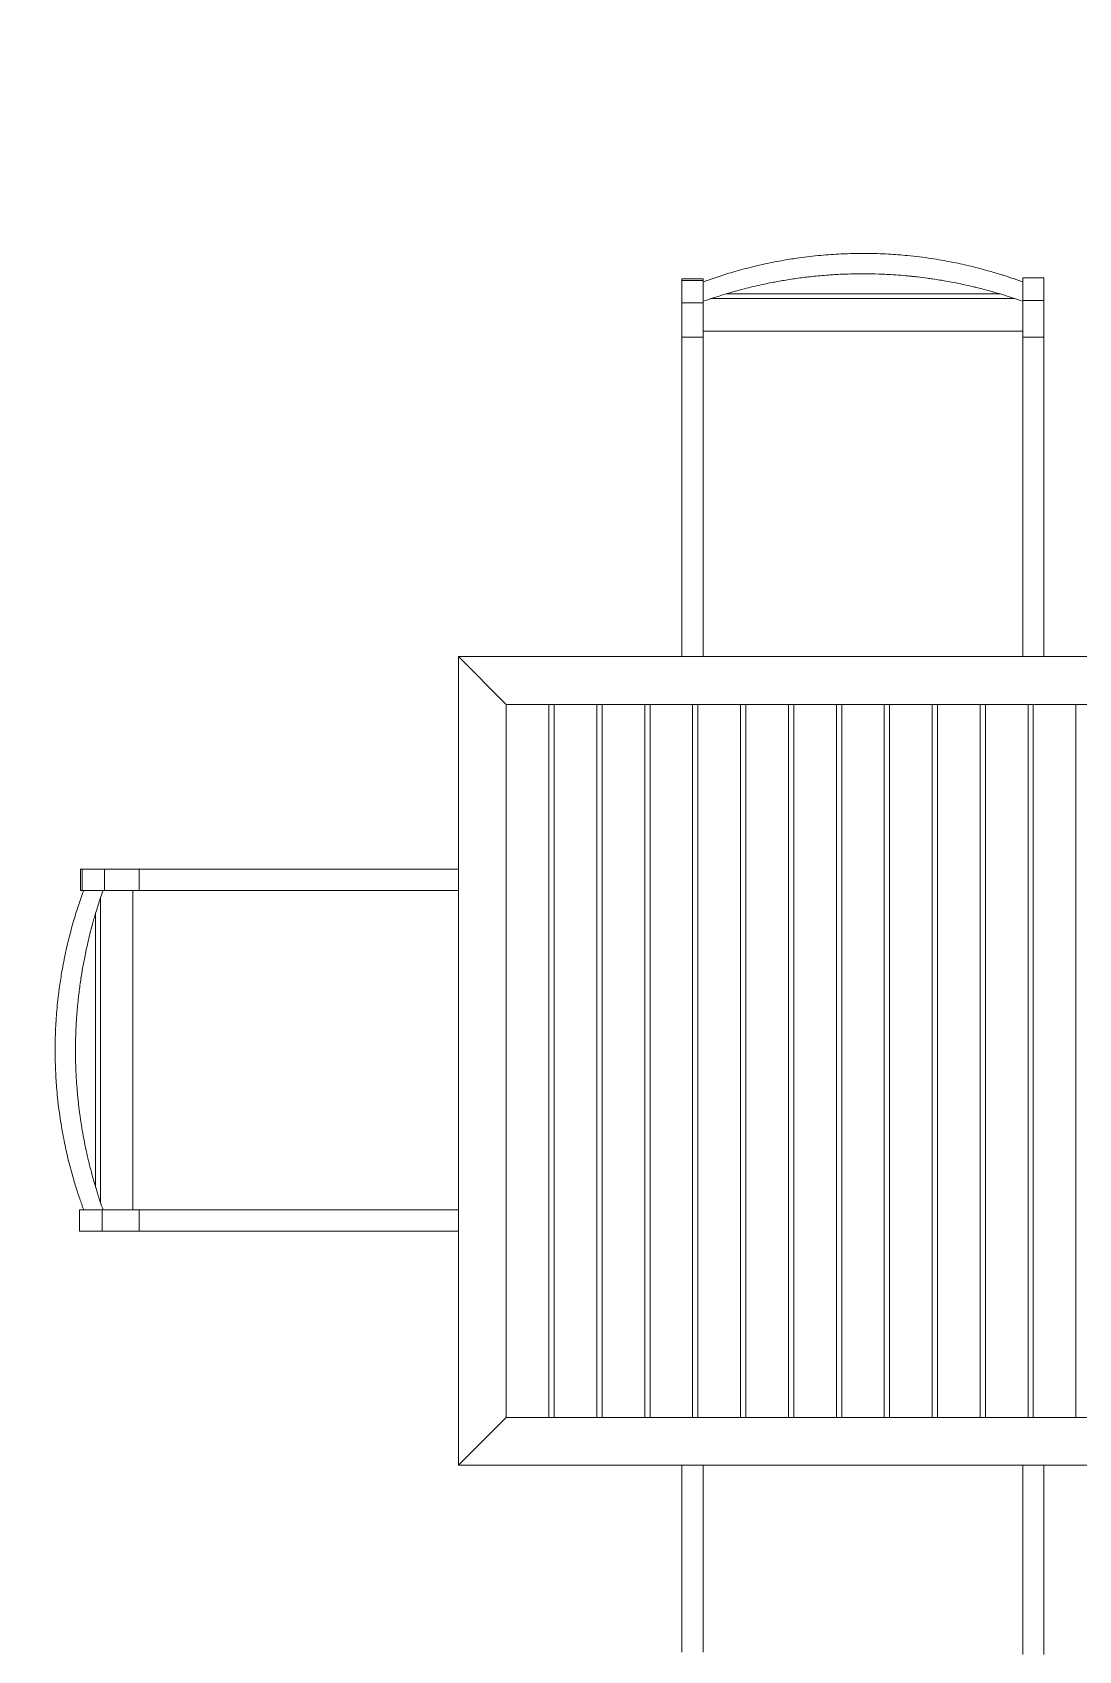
# Model space of a CAD drawing. Header units: metres. Extents: x -217 to -108, y -304 to -188.
# Drawn here: x -155.142 to -153.894, y -220.579 to -218.647 of the extents above; entities that cross this region are included whole.
import ezdxf

# ---------------------------------------------------------------- set-up
doc = ezdxf.new("R2010")
doc.units = ezdxf.units.M
for name, color, linetype, lineweight in [('A-FLOR', 192, 'Continuous', 9), ('I-FURN', 30, 'Continuous', 9), ('I-FURN-PNLS', 30, 'Continuous', 9)]:
    doc.layers.add(name, color=color, linetype=linetype, lineweight=lineweight)

# ---------------------------------------------------------------- blocks, each defined once
blk = doc.blocks.new('Tableset-Outdoor_Reed - Tableset-Outdoor_Reed-797211-Nivel 3')
at = {"layer": 'I-FURN'}
for p, q in [((-0.4826, 0.4826), (-0.4255, 0.4254)), ((-0.4826, -0.4826), (-0.4255, -0.4255))]:
    blk.add_line(p, q, dxfattribs=at)
at = {"layer": 'I-FURN-PNLS'}
for p, q in [((-0.2159, 0.9314), (-0.2159, 0.9332)), ((-0.1905, 0.9332), (-0.2159, 0.9332)), ((-0.2159, 0.9046), (-0.2159, 0.9314)), ((-0.1905, 0.9314), (-0.2159, 0.9314)), ((-0.1905, 0.9332), (-0.1905, 0.9314)), ((-0.1905, 0.9314), (-0.1905, 0.9046)), ((0.1905, 0.9075), (0.1905, 0.9344)), ((0.2159, 0.9344), (0.1905, 0.9344)), ((0.2159, 0.9344), (0.2159, 0.9075)), ((0.1813, 0.9096), (-0.1813, 0.9096)), ((0.1636, 0.9153), (-0.1635, 0.9153)), ((-0.2159, 0.8961), (-0.2159, 0.9046)), ((-0.1905, 0.9046), (-0.2159, 0.9046)), ((-0.2159, 0.8933), (-0.2159, 0.8961)), ((-0.2159, 0.8903), (-0.2159, 0.8933)), ((-0.2159, 0.8874), (-0.2159, 0.8903)), ((-0.1905, 0.9046), (-0.1905, 0.8961)), ((-0.1905, 0.8961), (-0.1905, 0.8933)), ((-0.1905, 0.8933), (-0.1905, 0.8903)), ((-0.1905, 0.8903), (-0.1905, 0.8874)), ((0.1905, 0.9073), (0.1905, 0.9075)), ((0.2159, 0.9075), (0.1905, 0.9075)), ((0.1905, 0.9065), (0.1905, 0.9073)), ((0.1905, 0.9065), (0.1905, 0.9073)), ((0.1905, 0.902), (0.1905, 0.9065)), ((0.1905, 0.8984), (0.1905, 0.902)), ((0.1905, 0.8953), (0.1905, 0.8984)), ((0.1905, 0.8918), (0.1905, 0.8953)), ((0.1905, 0.8883), (0.1905, 0.8918)), ((0.2159, 0.9075), (0.2159, 0.902)), ((0.2159, 0.902), (0.2159, 0.8984)), ((0.2159, 0.8984), (0.2159, 0.8953)), ((0.2159, 0.8953), (0.2159, 0.8918)), ((0.2159, 0.8918), (0.2159, 0.8883)), ((-0.2159, 0.8852), (-0.2159, 0.8874)), ((-0.2159, 0.8823), (-0.2159, 0.8852)), ((-0.2159, 0.8802), (-0.2159, 0.8823)), ((-0.2159, 0.8763), (-0.2159, 0.8802)), ((-0.2159, 0.873), (-0.2159, 0.8763)), ((-0.2159, 0.8694), (-0.2159, 0.873)), ((-0.2159, 0.8673), (-0.2159, 0.8694)), ((-0.1905, 0.8874), (-0.1905, 0.8852)), ((-0.1905, 0.8852), (-0.1905, 0.8823)), ((-0.1905, 0.8823), (-0.1905, 0.8802)), ((-0.1905, 0.8802), (-0.1905, 0.8763)), ((-0.1905, 0.8763), (-0.1905, 0.873)), ((-0.1905, 0.873), (-0.1905, 0.8694)), ((0.1905, 0.8708), (-0.1905, 0.8708)), ((-0.1905, 0.8694), (-0.1905, 0.8673)), ((0.1905, 0.8848), (0.1905, 0.8883)), ((0.1905, 0.8817), (0.1905, 0.8848)), ((0.1905, 0.8785), (0.1905, 0.8817)), ((0.1905, 0.8753), (0.1905, 0.8785)), ((0.1905, 0.8724), (0.1905, 0.8753)), ((0.1905, 0.8701), (0.1905, 0.8724)), ((0.1905, 0.8686), (0.1905, 0.8701)), ((0.2159, 0.8883), (0.2159, 0.8848)), ((0.2159, 0.8848), (0.2159, 0.8817)), ((0.2159, 0.8817), (0.2159, 0.8785)), ((0.2159, 0.8785), (0.2159, 0.8753)), ((0.2159, 0.8753), (0.2159, 0.8724)), ((0.2159, 0.8724), (0.2159, 0.8701)), ((0.2159, 0.8701), (0.2159, 0.8686)), ((-0.2159, 0.8658), (-0.2159, 0.8673)), ((-0.2159, 0.8643), (-0.2159, 0.8658)), ((-0.2159, 0.8636), (-0.2159, 0.8643)), ((-0.2159, 0.8592), (-0.2159, 0.8636)), ((-0.2159, 0.8635), (-0.1905, 0.8635)), ((-0.2159, 0.854), (-0.2159, 0.8592)), ((-0.2159, 0.8497), (-0.2159, 0.854)), ((-0.1905, 0.8673), (-0.1905, 0.8658)), ((-0.1905, 0.8658), (-0.1905, 0.8643)), ((-0.1905, 0.8643), (-0.1905, 0.8636)), ((-0.1905, 0.8636), (-0.1905, 0.8592)), ((-0.1905, 0.8592), (-0.1905, 0.854)), ((-0.1905, 0.854), (-0.1905, 0.8497)), ((0.1905, 0.8678), (0.1905, 0.8686)), ((0.1905, 0.8664), (0.1905, 0.8678)), ((0.1905, 0.8642), (0.1905, 0.8664)), ((0.1905, 0.8637), (0.1905, 0.8642)), ((0.1905, 0.8432), (0.1905, 0.8639)), ((0.1905, 0.8635), (0.2159, 0.8635)), ((0.2159, 0.8686), (0.2159, 0.8678)), ((0.2159, 0.8678), (0.2159, 0.8664)), ((0.2159, 0.8664), (0.2159, 0.8642)), ((0.2159, 0.8642), (0.2159, 0.8637)), ((0.2159, 0.8639), (0.2159, 0.8432)), ((-0.2159, 0.8431), (-0.2159, 0.8497)), ((-0.2159, 0.8411), (-0.2159, 0.8431)), ((-0.2159, 0.8373), (-0.2159, 0.8411)), ((-0.2159, 0.8315), (-0.2159, 0.8373)), ((-0.2159, 0.8261), (-0.2159, 0.8315)), ((-0.1905, 0.8497), (-0.1905, 0.8431)), ((-0.1905, 0.8431), (-0.1905, 0.8411)), ((-0.1905, 0.8411), (-0.1905, 0.8373)), ((-0.1905, 0.8373), (-0.1905, 0.8315)), ((-0.1905, 0.8315), (-0.1905, 0.8261)), ((0.1905, 0.831), (0.1905, 0.8432)), ((0.1905, 0.8219), (0.1905, 0.831)), ((0.2159, 0.8432), (0.2159, 0.831)), ((0.2159, 0.831), (0.2159, 0.8219)), ((-0.2159, 0.8209), (-0.2159, 0.8261)), ((-0.2159, 0.8174), (-0.2159, 0.8209)), ((-0.2159, 0.8131), (-0.2159, 0.8174)), ((-0.2159, 0.8068), (-0.2159, 0.8131)), ((-0.1905, 0.8261), (-0.1905, 0.8209)), ((-0.1905, 0.8209), (-0.1905, 0.8174)), ((-0.1905, 0.8174), (-0.1905, 0.8131)), ((-0.1905, 0.8131), (-0.1905, 0.8068)), ((0.1905, 0.8097), (0.1905, 0.8219)), ((0.2159, 0.8219), (0.2159, 0.8097)), ((-0.2159, 0.8013), (-0.2159, 0.8068)), ((-0.2159, 0.7964), (-0.2159, 0.8013)), ((-0.2159, 0.7883), (-0.2159, 0.7964)), ((-0.1905, 0.8068), (-0.1905, 0.8013)), ((-0.1905, 0.8013), (-0.1905, 0.7964)), ((-0.1905, 0.7964), (-0.1905, 0.7883)), ((0.1905, 0.8028), (0.1905, 0.8097)), ((0.1905, 0.786), (0.1905, 0.8028)), ((0.2159, 0.8097), (0.2159, 0.8028)), ((0.2159, 0.8028), (0.2159, 0.786)), ((-0.2159, 0.7826), (-0.2159, 0.7883)), ((-0.2159, 0.7774), (-0.2159, 0.7826)), ((-0.2159, 0.7725), (-0.2159, 0.7774)), ((-0.2159, 0.7671), (-0.2159, 0.7725)), ((-0.1905, 0.7883), (-0.1905, 0.7826)), ((-0.1905, 0.7826), (-0.1905, 0.7774)), ((-0.1905, 0.7774), (-0.1905, 0.7725)), ((-0.1905, 0.7725), (-0.1905, 0.7671)), ((0.1905, 0.7762), (0.1905, 0.786)), ((0.1905, 0.7709), (0.1905, 0.7762)), ((0.2159, 0.786), (0.2159, 0.7762)), ((0.2159, 0.7762), (0.2159, 0.7709)), ((-0.2159, 0.7639), (-0.2159, 0.7671)), ((-0.2159, 0.7575), (-0.2159, 0.7639)), ((-0.2159, 0.7558), (-0.2159, 0.7575)), ((-0.2159, 0.7506), (-0.2159, 0.7558)), ((-0.1905, 0.7671), (-0.1905, 0.7639)), ((-0.1905, 0.7639), (-0.1905, 0.7575)), ((-0.1905, 0.7575), (-0.1905, 0.7558)), ((-0.1905, 0.7558), (-0.1905, 0.7506)), ((0.1905, 0.7659), (0.1905, 0.7709)), ((0.1905, 0.7613), (0.1905, 0.7659)), ((0.1905, 0.7586), (0.1905, 0.7613)), ((0.1905, 0.7537), (0.1905, 0.7586)), ((0.1905, 0.7507), (0.1905, 0.7537)), ((0.2159, 0.7709), (0.2159, 0.7659)), ((0.2159, 0.7659), (0.2159, 0.7613)), ((0.2159, 0.7613), (0.2159, 0.7586)), ((0.2159, 0.7586), (0.2159, 0.7537)), ((0.2159, 0.7537), (0.2159, 0.7507)), ((-0.2159, 0.7449), (-0.2159, 0.7506)), ((-0.2159, 0.7394), (-0.2159, 0.7449)), ((-0.2159, 0.7322), (-0.2159, 0.7394)), ((-0.1905, 0.7506), (-0.1905, 0.7449)), ((-0.1905, 0.7449), (-0.1905, 0.7394)), ((-0.1905, 0.7394), (-0.1905, 0.7322)), ((0.1905, 0.7438), (0.1905, 0.7507)), ((0.1905, 0.7377), (0.1905, 0.7438)), ((0.1905, 0.7339), (0.1905, 0.7377)), ((0.1905, 0.7282), (0.1905, 0.7339)), ((0.2159, 0.7507), (0.2159, 0.7438)), ((0.2159, 0.7438), (0.2159, 0.7377)), ((0.2159, 0.7377), (0.2159, 0.7339)), ((0.2159, 0.7339), (0.2159, 0.7282)), ((-0.2159, 0.7239), (-0.2159, 0.7322)), ((-0.2159, 0.7201), (-0.2159, 0.7239)), ((-0.2159, 0.7112), (-0.2159, 0.7201)), ((-0.1905, 0.7322), (-0.1905, 0.7239)), ((-0.1905, 0.7239), (-0.1905, 0.7201)), ((-0.1905, 0.7201), (-0.1905, 0.7112)), ((0.1905, 0.7229), (0.1905, 0.7282)), ((0.1905, 0.7176), (0.1905, 0.7229)), ((0.1905, 0.7122), (0.1905, 0.7176)), ((0.2159, 0.7282), (0.2159, 0.7229)), ((0.2159, 0.7229), (0.2159, 0.7176)), ((0.2159, 0.7176), (0.2159, 0.7122)), ((-0.2159, 0.7057), (-0.2159, 0.7112)), ((-0.2159, 0.6991), (-0.2159, 0.7057)), ((-0.2159, 0.6945), (-0.2159, 0.6991)), ((-0.1905, 0.7112), (-0.1905, 0.7057)), ((-0.1905, 0.7057), (-0.1905, 0.6991)), ((-0.1905, 0.6991), (-0.1905, 0.6945)), ((0.1905, 0.7084), (0.1905, 0.7122)), ((0.1905, 0.6997), (0.1905, 0.7084)), ((0.1905, 0.6913), (0.1905, 0.6997)), ((0.2159, 0.7122), (0.2159, 0.7084)), ((0.2159, 0.7084), (0.2159, 0.6997)), ((0.2159, 0.6997), (0.2159, 0.6913)), ((-0.2159, 0.6913), (-0.2159, 0.6945)), ((-0.2159, 0.6807), (-0.2159, 0.6913)), ((-0.2159, 0.6723), (-0.2159, 0.6807)), ((-0.1905, 0.6945), (-0.1905, 0.6913)), ((-0.1905, 0.6913), (-0.1905, 0.6807)), ((-0.1905, 0.6807), (-0.1905, 0.6723)), ((0.1905, 0.686), (0.1905, 0.6913)), ((0.1905, 0.6791), (0.1905, 0.686)), ((0.1905, 0.6723), (0.1905, 0.6791)), ((0.2159, 0.6913), (0.2159, 0.686)), ((0.2159, 0.686), (0.2159, 0.6791)), ((0.2159, 0.6791), (0.2159, 0.6723)), ((-0.2159, 0.6663), (-0.2159, 0.6723)), ((-0.2159, 0.6597), (-0.2159, 0.6663)), ((-0.2159, 0.6528), (-0.2159, 0.6597)), ((-0.1905, 0.6723), (-0.1905, 0.6663)), ((-0.1905, 0.6663), (-0.1905, 0.6597)), ((-0.1905, 0.6597), (-0.1905, 0.6528)), ((0.1905, 0.6654), (0.1905, 0.6723)), ((0.1905, 0.6608), (0.1905, 0.6654)), ((0.1905, 0.6544), (0.1905, 0.6608)), ((0.2159, 0.6723), (0.2159, 0.6654)), ((0.2159, 0.6654), (0.2159, 0.6608)), ((0.2159, 0.6608), (0.2159, 0.6544)), ((-0.2159, 0.647), (-0.2159, 0.6528)), ((-0.2159, 0.6424), (-0.2159, 0.647)), ((-0.2159, 0.6384), (-0.2159, 0.6424)), ((-0.2159, 0.6332), (-0.2159, 0.6384)), ((-0.1905, 0.6528), (-0.1905, 0.647)), ((-0.1905, 0.647), (-0.1905, 0.6424)), ((-0.1905, 0.6424), (-0.1905, 0.6384)), ((-0.1905, 0.6384), (-0.1905, 0.6332)), ((0.1905, 0.6475), (0.1905, 0.6544)), ((0.1905, 0.6395), (0.1905, 0.6475)), ((0.1905, 0.6342), (0.1905, 0.6395)), ((0.2159, 0.6544), (0.2159, 0.6475)), ((0.2159, 0.6475), (0.2159, 0.6395)), ((0.2159, 0.6395), (0.2159, 0.6342)), ((-0.2159, 0.6277), (-0.2159, 0.6332)), ((-0.2159, 0.6231), (-0.2159, 0.6277)), ((-0.2159, 0.6125), (-0.2159, 0.6231)), ((-0.1905, 0.6332), (-0.1905, 0.6277)), ((-0.1905, 0.6277), (-0.1905, 0.6231)), ((-0.1905, 0.6231), (-0.1905, 0.6125)), ((0.1905, 0.6246), (0.1905, 0.6342)), ((0.1905, 0.6129), (0.1905, 0.6246)), ((0.2159, 0.6342), (0.2159, 0.6246)), ((0.2159, 0.6246), (0.2159, 0.6129)), ((-0.2159, 0.6038), (-0.2159, 0.6125)), ((-0.2159, 0.5978), (-0.2159, 0.6038)), ((-0.1905, 0.6125), (-0.1905, 0.6038)), ((-0.1905, 0.6038), (-0.1905, 0.5978)), ((0.1905, 0.6075), (0.1905, 0.6129)), ((0.1905, 0.5995), (0.1905, 0.6075)), ((0.1905, 0.5911), (0.1905, 0.5995)), ((0.2159, 0.6129), (0.2159, 0.6075)), ((0.2159, 0.6075), (0.2159, 0.5995)), ((0.2159, 0.5995), (0.2159, 0.5911)), ((-0.2159, 0.5914), (-0.2159, 0.5978)), ((-0.2159, 0.5808), (-0.2159, 0.5914)), ((-0.2159, 0.5747), (-0.2159, 0.5808)), ((-0.1905, 0.5978), (-0.1905, 0.5914)), ((-0.1905, 0.5914), (-0.1905, 0.5808)), ((-0.1905, 0.5808), (-0.1905, 0.5747)), ((0.1905, 0.5854), (0.1905, 0.5911)), ((0.1905, 0.5774), (0.1905, 0.5854)), ((0.2159, 0.5911), (0.2159, 0.5854)), ((0.2159, 0.5854), (0.2159, 0.5774)), ((-0.2159, 0.5687), (-0.2159, 0.5747)), ((-0.2159, 0.562), (-0.2159, 0.5687)), ((-0.2159, 0.5554), (-0.2159, 0.562)), ((-0.1905, 0.5747), (-0.1905, 0.5687)), ((-0.1905, 0.5687), (-0.1905, 0.562)), ((-0.1905, 0.562), (-0.1905, 0.5554)), ((0.1905, 0.5709), (0.1905, 0.5774)), ((0.1905, 0.5652), (0.1905, 0.5709)), ((0.1905, 0.5588), (0.1905, 0.5652)), ((0.2159, 0.5774), (0.2159, 0.5709)), ((0.2159, 0.5709), (0.2159, 0.5652)), ((0.2159, 0.5652), (0.2159, 0.5588)), ((-0.2159, 0.5518), (-0.2159, 0.5554)), ((-0.2159, 0.5485), (-0.2159, 0.5518)), ((-0.2159, 0.5449), (-0.2159, 0.5485)), ((-0.2159, 0.5423), (-0.2159, 0.5449)), ((-0.2159, 0.5403), (-0.2159, 0.5423)), ((-0.1905, 0.5554), (-0.1905, 0.5518)), ((-0.1905, 0.5518), (-0.1905, 0.5485)), ((-0.1905, 0.5485), (-0.1905, 0.5449)), ((-0.1905, 0.5449), (-0.1905, 0.5423)), ((-0.1905, 0.5423), (-0.1905, 0.5403)), ((0.1905, 0.5474), (0.1905, 0.5588)), ((0.1905, 0.5389), (0.1905, 0.5474)), ((0.2159, 0.5588), (0.2159, 0.5474)), ((0.2159, 0.5474), (0.2159, 0.5389)), ((-0.2159, 0.5373), (-0.2159, 0.5403)), ((-0.2159, 0.5354), (-0.2159, 0.5373)), ((-0.2159, 0.5333), (-0.2159, 0.5354)), ((-0.2159, 0.5308), (-0.2159, 0.5333)), ((-0.2159, 0.5285), (-0.2159, 0.5308)), ((-0.2159, 0.5262), (-0.2159, 0.5285)), ((-0.2159, 0.5242), (-0.2159, 0.5262)), ((-0.2159, 0.5222), (-0.2159, 0.5242)), ((-0.2159, 0.5209), (-0.2159, 0.5222)), ((-0.1905, 0.5403), (-0.1905, 0.5373)), ((-0.1905, 0.5373), (-0.1905, 0.5354)), ((-0.1905, 0.5354), (-0.1905, 0.5333)), ((-0.1905, 0.5333), (-0.1905, 0.5308)), ((-0.1905, 0.5308), (-0.1905, 0.5285)), ((-0.1905, 0.5285), (-0.1905, 0.5262)), ((-0.1905, 0.5262), (-0.1905, 0.5242)), ((-0.1905, 0.5242), (-0.1905, 0.5222)), ((-0.1905, 0.5222), (-0.1905, 0.5209)), ((0.1905, 0.5309), (0.1905, 0.5389)), ((0.1905, 0.5256), (0.1905, 0.5309)), ((0.1905, 0.5177), (0.1905, 0.5256)), ((0.2159, 0.5389), (0.2159, 0.5309)), ((0.2159, 0.5309), (0.2159, 0.5256)), ((0.2159, 0.5256), (0.2159, 0.5177)), ((-0.2159, 0.5178), (-0.2159, 0.5209)), ((-0.2159, 0.5135), (-0.2159, 0.5178)), ((-0.2159, 0.511), (-0.2159, 0.5135)), ((-0.2159, 0.5072), (-0.2159, 0.511)), ((-0.2159, 0.505), (-0.2159, 0.5072)), ((-0.2159, 0.5015), (-0.2159, 0.505)), ((-0.1905, 0.5209), (-0.1905, 0.5178)), ((-0.1905, 0.5178), (-0.1905, 0.5135)), ((-0.1905, 0.5135), (-0.1905, 0.511)), ((-0.1905, 0.511), (-0.1905, 0.5072)), ((-0.1905, 0.5072), (-0.1905, 0.505)), ((-0.1905, 0.505), (-0.1905, 0.5015)), ((0.1905, 0.5116), (0.1905, 0.5177)), ((0.1905, 0.5046), (0.1905, 0.5116)), ((0.1905, 0.4952), (0.1905, 0.5046)), ((0.2159, 0.5177), (0.2159, 0.5116)), ((0.2159, 0.5116), (0.2159, 0.5046)), ((0.2159, 0.5046), (0.2159, 0.4952)), ((-0.2159, 0.4978), (-0.2159, 0.5015)), ((-0.2159, 0.4947), (-0.2159, 0.4978)), ((-0.2159, 0.4919), (-0.2159, 0.4947)), ((-0.2159, 0.4826), (-0.2159, 0.4919)), ((-0.1905, 0.5015), (-0.1905, 0.4978)), ((-0.1905, 0.4978), (-0.1905, 0.4947)), ((-0.1905, 0.4947), (-0.1905, 0.4919)), ((-0.1905, 0.4919), (-0.1905, 0.4826)), ((0.1905, 0.4849), (0.1905, 0.4952)), ((0.1905, 0.4826), (0.1905, 0.4849)), ((0.2159, 0.4952), (0.2159, 0.4849)), ((0.2159, 0.4849), (0.2159, 0.4826)), ((0.4826, 0.4826), (-0.4826, 0.4826)), ((-0.4826, 0.4826), (-0.4826, -0.4826)), ((-0.3746, 0.4254), (-0.4255, 0.4254)), ((-0.4255, 0.4254), (-0.4255, -0.4255)), ((-0.4255, 0.4254), (0.4254, 0.4254)), ((-0.4255, -0.4255), (-0.4255, 0.4254)), ((-0.3746, -0.4255), (-0.3746, 0.4254)), ((-0.3175, 0.4254), (-0.3683, 0.4254)), ((-0.3683, 0.4254), (-0.3683, -0.4255)), ((-0.3175, -0.4255), (-0.3175, 0.4254)), ((-0.2603, 0.4254), (-0.3111, 0.4254)), ((-0.3111, 0.4254), (-0.3111, -0.4255)), ((-0.2603, -0.4255), (-0.2603, 0.4254)), ((-0.2032, 0.4254), (-0.254, 0.4254)), ((-0.254, 0.4254), (-0.254, -0.4255)), ((-0.2032, -0.4255), (-0.2032, 0.4254)), ((-0.146, 0.4254), (-0.1968, 0.4254)), ((-0.1968, 0.4254), (-0.1968, -0.4255)), ((-0.146, -0.4255), (-0.146, 0.4254)), ((-0.0889, 0.4254), (-0.1397, 0.4254)), ((-0.1397, 0.4254), (-0.1397, -0.4255)), ((-0.0889, -0.4255), (-0.0889, 0.4254)), ((-0.0317, 0.4254), (-0.0825, 0.4254)), ((-0.0825, 0.4254), (-0.0825, -0.4255)), ((-0.0317, -0.4255), (-0.0317, 0.4254)), ((0.0254, 0.4254), (-0.0254, 0.4254)), ((-0.0254, 0.4254), (-0.0254, -0.4255)), ((0.0254, -0.4255), (0.0254, 0.4254)), ((0.0826, 0.4254), (0.0318, 0.4254)), ((0.0318, 0.4254), (0.0318, -0.4255)), ((0.0826, -0.4255), (0.0826, 0.4254)), ((0.1397, 0.4254), (0.0889, 0.4254)), ((0.0889, 0.4254), (0.0889, -0.4255)), ((0.1397, -0.4255), (0.1397, 0.4254)), ((0.1969, 0.4254), (0.1461, 0.4254)), ((0.1461, 0.4254), (0.1461, -0.4255)), ((0.1969, -0.4255), (0.1969, 0.4254)), ((0.254, 0.4254), (0.2032, 0.4254)), ((0.2032, 0.4254), (0.2032, -0.4255)), ((0.254, -0.4255), (0.254, 0.4254)), ((-0.9332, 0.2286), (-0.9314, 0.2286)), ((-0.9332, 0.2286), (-0.9332, 0.2032)), ((-0.9314, 0.2286), (-0.9046, 0.2286)), ((-0.9314, 0.2286), (-0.9314, 0.2032)), ((-0.9046, 0.2286), (-0.8961, 0.2286)), ((-0.9046, 0.2286), (-0.9046, 0.2032)), ((-0.8961, 0.2286), (-0.8933, 0.2286)), ((-0.8933, 0.2286), (-0.8903, 0.2286)), ((-0.8903, 0.2286), (-0.8874, 0.2286)), ((-0.8874, 0.2286), (-0.8852, 0.2286)), ((-0.8852, 0.2286), (-0.8823, 0.2286)), ((-0.8823, 0.2286), (-0.8802, 0.2286)), ((-0.8802, 0.2286), (-0.8763, 0.2286)), ((-0.8763, 0.2286), (-0.873, 0.2286)), ((-0.873, 0.2286), (-0.8694, 0.2286)), ((-0.8694, 0.2286), (-0.8673, 0.2286)), ((-0.8673, 0.2286), (-0.8658, 0.2286)), ((-0.8658, 0.2286), (-0.8643, 0.2286)), ((-0.8643, 0.2286), (-0.8636, 0.2286)), ((-0.8636, 0.2286), (-0.8592, 0.2286)), ((-0.8635, 0.2032), (-0.8635, 0.2286)), ((-0.8592, 0.2286), (-0.854, 0.2286)), ((-0.854, 0.2286), (-0.8497, 0.2286)), ((-0.8497, 0.2286), (-0.8431, 0.2286)), ((-0.8431, 0.2286), (-0.8411, 0.2286)), ((-0.8411, 0.2286), (-0.8373, 0.2286)), ((-0.8373, 0.2286), (-0.8315, 0.2286)), ((-0.8315, 0.2286), (-0.8261, 0.2286)), ((-0.8261, 0.2286), (-0.8209, 0.2286)), ((-0.8209, 0.2286), (-0.8174, 0.2286)), ((-0.8174, 0.2286), (-0.8131, 0.2286)), ((-0.8131, 0.2286), (-0.8068, 0.2286)), ((-0.8068, 0.2286), (-0.8013, 0.2286)), ((-0.8013, 0.2286), (-0.7964, 0.2286)), ((-0.7964, 0.2286), (-0.7883, 0.2286)), ((-0.7883, 0.2286), (-0.7826, 0.2286)), ((-0.7826, 0.2286), (-0.7774, 0.2286)), ((-0.7774, 0.2286), (-0.7725, 0.2286)), ((-0.7725, 0.2286), (-0.7671, 0.2286)), ((-0.7671, 0.2286), (-0.7639, 0.2286)), ((-0.7639, 0.2286), (-0.7575, 0.2286)), ((-0.7575, 0.2286), (-0.7558, 0.2286)), ((-0.7558, 0.2286), (-0.7506, 0.2286)), ((-0.7506, 0.2286), (-0.7449, 0.2286)), ((-0.7449, 0.2286), (-0.7394, 0.2286)), ((-0.7394, 0.2286), (-0.7322, 0.2286)), ((-0.7322, 0.2286), (-0.7239, 0.2286)), ((-0.7239, 0.2286), (-0.7201, 0.2286)), ((-0.7201, 0.2286), (-0.7112, 0.2286)), ((-0.7112, 0.2286), (-0.7057, 0.2286)), ((-0.7057, 0.2286), (-0.6991, 0.2286)), ((-0.6991, 0.2286), (-0.6945, 0.2286)), ((-0.6945, 0.2286), (-0.6913, 0.2286)), ((-0.6913, 0.2286), (-0.6807, 0.2286)), ((-0.6807, 0.2286), (-0.6723, 0.2286)), ((-0.6723, 0.2286), (-0.6663, 0.2286)), ((-0.6663, 0.2286), (-0.6597, 0.2286)), ((-0.6597, 0.2286), (-0.6528, 0.2286)), ((-0.6528, 0.2286), (-0.647, 0.2286)), ((-0.647, 0.2286), (-0.6424, 0.2286)), ((-0.6424, 0.2286), (-0.6384, 0.2286)), ((-0.6384, 0.2286), (-0.6332, 0.2286)), ((-0.6332, 0.2286), (-0.6277, 0.2286)), ((-0.6277, 0.2286), (-0.6231, 0.2286)), ((-0.6231, 0.2286), (-0.6125, 0.2286)), ((-0.6125, 0.2286), (-0.6038, 0.2286)), ((-0.6038, 0.2286), (-0.5978, 0.2286)), ((-0.5978, 0.2286), (-0.5914, 0.2286)), ((-0.5914, 0.2286), (-0.5808, 0.2286)), ((-0.5808, 0.2286), (-0.5747, 0.2286)), ((-0.5747, 0.2286), (-0.5687, 0.2286)), ((-0.5687, 0.2286), (-0.562, 0.2286)), ((-0.562, 0.2286), (-0.5554, 0.2286)), ((-0.5554, 0.2286), (-0.5518, 0.2286)), ((-0.5518, 0.2286), (-0.5485, 0.2286)), ((-0.5485, 0.2286), (-0.5449, 0.2286)), ((-0.5449, 0.2286), (-0.5423, 0.2286)), ((-0.5423, 0.2286), (-0.5403, 0.2286)), ((-0.5403, 0.2286), (-0.5373, 0.2286)), ((-0.5373, 0.2286), (-0.5354, 0.2286)), ((-0.5354, 0.2286), (-0.5333, 0.2286)), ((-0.5333, 0.2286), (-0.5308, 0.2286)), ((-0.5308, 0.2286), (-0.5285, 0.2286)), ((-0.5285, 0.2286), (-0.5262, 0.2286)), ((-0.5262, 0.2286), (-0.5242, 0.2286)), ((-0.5242, 0.2286), (-0.5222, 0.2286)), ((-0.5222, 0.2286), (-0.5209, 0.2286)), ((-0.5209, 0.2286), (-0.5178, 0.2286)), ((-0.5178, 0.2286), (-0.5135, 0.2286)), ((-0.5135, 0.2286), (-0.511, 0.2286)), ((-0.511, 0.2286), (-0.5072, 0.2286)), ((-0.5072, 0.2286), (-0.505, 0.2286)), ((-0.505, 0.2286), (-0.5015, 0.2286)), ((-0.5015, 0.2286), (-0.4978, 0.2286)), ((-0.4978, 0.2286), (-0.4947, 0.2286)), ((-0.4947, 0.2286), (-0.4919, 0.2286)), ((-0.4919, 0.2286), (-0.4826, 0.2286)), ((-0.9314, 0.2032), (-0.9332, 0.2032)), ((-0.9046, 0.2032), (-0.9314, 0.2032)), ((-0.9096, 0.194), (-0.9096, -0.1686)), ((-0.8961, 0.2032), (-0.9046, 0.2032)), ((-0.8933, 0.2032), (-0.8961, 0.2032)), ((-0.8903, 0.2032), (-0.8933, 0.2032)), ((-0.8874, 0.2032), (-0.8903, 0.2032)), ((-0.8852, 0.2032), (-0.8874, 0.2032)), ((-0.8823, 0.2032), (-0.8852, 0.2032)), ((-0.8802, 0.2032), (-0.8823, 0.2032)), ((-0.8763, 0.2032), (-0.8802, 0.2032)), ((-0.873, 0.2032), (-0.8763, 0.2032)), ((-0.8694, 0.2032), (-0.873, 0.2032)), ((-0.8708, 0.2032), (-0.8708, -0.1778)), ((-0.8673, 0.2032), (-0.8694, 0.2032)), ((-0.8658, 0.2032), (-0.8673, 0.2032)), ((-0.8643, 0.2032), (-0.8658, 0.2032)), ((-0.8636, 0.2032), (-0.8643, 0.2032)), ((-0.8592, 0.2032), (-0.8636, 0.2032)), ((-0.854, 0.2032), (-0.8592, 0.2032)), ((-0.8497, 0.2032), (-0.854, 0.2032)), ((-0.8431, 0.2032), (-0.8497, 0.2032)), ((-0.8411, 0.2032), (-0.8431, 0.2032)), ((-0.8373, 0.2032), (-0.8411, 0.2032)), ((-0.8315, 0.2032), (-0.8373, 0.2032)), ((-0.8261, 0.2032), (-0.8315, 0.2032)), ((-0.8209, 0.2032), (-0.8261, 0.2032)), ((-0.8174, 0.2032), (-0.8209, 0.2032)), ((-0.8131, 0.2032), (-0.8174, 0.2032)), ((-0.8068, 0.2032), (-0.8131, 0.2032)), ((-0.8013, 0.2032), (-0.8068, 0.2032)), ((-0.7964, 0.2032), (-0.8013, 0.2032)), ((-0.7883, 0.2032), (-0.7964, 0.2032)), ((-0.7826, 0.2032), (-0.7883, 0.2032)), ((-0.7774, 0.2032), (-0.7826, 0.2032)), ((-0.7725, 0.2032), (-0.7774, 0.2032)), ((-0.7671, 0.2032), (-0.7725, 0.2032)), ((-0.7639, 0.2032), (-0.7671, 0.2032)), ((-0.7575, 0.2032), (-0.7639, 0.2032)), ((-0.7558, 0.2032), (-0.7575, 0.2032)), ((-0.7506, 0.2032), (-0.7558, 0.2032)), ((-0.7449, 0.2032), (-0.7506, 0.2032)), ((-0.7394, 0.2032), (-0.7449, 0.2032)), ((-0.7322, 0.2032), (-0.7394, 0.2032)), ((-0.7239, 0.2032), (-0.7322, 0.2032)), ((-0.7201, 0.2032), (-0.7239, 0.2032)), ((-0.7112, 0.2032), (-0.7201, 0.2032)), ((-0.7057, 0.2032), (-0.7112, 0.2032)), ((-0.6991, 0.2032), (-0.7057, 0.2032)), ((-0.6945, 0.2032), (-0.6991, 0.2032)), ((-0.6913, 0.2032), (-0.6945, 0.2032)), ((-0.6807, 0.2032), (-0.6913, 0.2032)), ((-0.6723, 0.2032), (-0.6807, 0.2032)), ((-0.6663, 0.2032), (-0.6723, 0.2032)), ((-0.6597, 0.2032), (-0.6663, 0.2032)), ((-0.6528, 0.2032), (-0.6597, 0.2032)), ((-0.647, 0.2032), (-0.6528, 0.2032)), ((-0.6424, 0.2032), (-0.647, 0.2032)), ((-0.6384, 0.2032), (-0.6424, 0.2032)), ((-0.6332, 0.2032), (-0.6384, 0.2032)), ((-0.6277, 0.2032), (-0.6332, 0.2032)), ((-0.6231, 0.2032), (-0.6277, 0.2032)), ((-0.6125, 0.2032), (-0.6231, 0.2032)), ((-0.6038, 0.2032), (-0.6125, 0.2032)), ((-0.5978, 0.2032), (-0.6038, 0.2032)), ((-0.5914, 0.2032), (-0.5978, 0.2032)), ((-0.5808, 0.2032), (-0.5914, 0.2032)), ((-0.5747, 0.2032), (-0.5808, 0.2032)), ((-0.5687, 0.2032), (-0.5747, 0.2032)), ((-0.562, 0.2032), (-0.5687, 0.2032)), ((-0.5554, 0.2032), (-0.562, 0.2032)), ((-0.5518, 0.2032), (-0.5554, 0.2032)), ((-0.5485, 0.2032), (-0.5518, 0.2032)), ((-0.5449, 0.2032), (-0.5485, 0.2032)), ((-0.5423, 0.2032), (-0.5449, 0.2032)), ((-0.5403, 0.2032), (-0.5423, 0.2032)), ((-0.5373, 0.2032), (-0.5403, 0.2032)), ((-0.5354, 0.2032), (-0.5373, 0.2032)), ((-0.5333, 0.2032), (-0.5354, 0.2032)), ((-0.5308, 0.2032), (-0.5333, 0.2032)), ((-0.5285, 0.2032), (-0.5308, 0.2032)), ((-0.5262, 0.2032), (-0.5285, 0.2032)), ((-0.5242, 0.2032), (-0.5262, 0.2032)), ((-0.5222, 0.2032), (-0.5242, 0.2032)), ((-0.5209, 0.2032), (-0.5222, 0.2032)), ((-0.5178, 0.2032), (-0.5209, 0.2032)), ((-0.5135, 0.2032), (-0.5178, 0.2032)), ((-0.511, 0.2032), (-0.5135, 0.2032)), ((-0.5072, 0.2032), (-0.511, 0.2032)), ((-0.505, 0.2032), (-0.5072, 0.2032)), ((-0.5015, 0.2032), (-0.505, 0.2032)), ((-0.4978, 0.2032), (-0.5015, 0.2032)), ((-0.4947, 0.2032), (-0.4978, 0.2032)), ((-0.4919, 0.2032), (-0.4947, 0.2032)), ((-0.4826, 0.2032), (-0.4919, 0.2032)), ((-0.9153, 0.1762), (-0.9153, -0.1509)), ((-0.9344, -0.1778), (-0.9075, -0.1778)), ((-0.9344, -0.1778), (-0.9344, -0.2032)), ((-0.9075, -0.1778), (-0.9073, -0.1778)), ((-0.9075, -0.1778), (-0.9075, -0.2032)), ((-0.9073, -0.1778), (-0.9065, -0.1778)), ((-0.9073, -0.1778), (-0.9065, -0.1778)), ((-0.9065, -0.1778), (-0.902, -0.1778)), ((-0.902, -0.1778), (-0.8984, -0.1778)), ((-0.8984, -0.1778), (-0.8953, -0.1778)), ((-0.8953, -0.1778), (-0.8918, -0.1778)), ((-0.8918, -0.1778), (-0.8883, -0.1778)), ((-0.8883, -0.1778), (-0.8848, -0.1778)), ((-0.8848, -0.1778), (-0.8817, -0.1778)), ((-0.8817, -0.1778), (-0.8785, -0.1778)), ((-0.8785, -0.1778), (-0.8753, -0.1778)), ((-0.8753, -0.1778), (-0.8724, -0.1778)), ((-0.8724, -0.1778), (-0.8701, -0.1778)), ((-0.8701, -0.1778), (-0.8686, -0.1778)), ((-0.8686, -0.1778), (-0.8678, -0.1778)), ((-0.8678, -0.1778), (-0.8664, -0.1778)), ((-0.8664, -0.1778), (-0.8642, -0.1778)), ((-0.8642, -0.1778), (-0.8637, -0.1778)), ((-0.8639, -0.1778), (-0.8432, -0.1778)), ((-0.8635, -0.2032), (-0.8635, -0.1778)), ((-0.8432, -0.1778), (-0.831, -0.1778)), ((-0.831, -0.1778), (-0.8219, -0.1778)), ((-0.8219, -0.1778), (-0.8097, -0.1778)), ((-0.8097, -0.1778), (-0.8028, -0.1778)), ((-0.8028, -0.1778), (-0.786, -0.1778)), ((-0.786, -0.1778), (-0.7762, -0.1778)), ((-0.7762, -0.1778), (-0.7709, -0.1778)), ((-0.7709, -0.1778), (-0.7659, -0.1778)), ((-0.7659, -0.1778), (-0.7613, -0.1778)), ((-0.7613, -0.1778), (-0.7586, -0.1778)), ((-0.7586, -0.1778), (-0.7537, -0.1778)), ((-0.7537, -0.1778), (-0.7507, -0.1778)), ((-0.7507, -0.1778), (-0.7438, -0.1778)), ((-0.7438, -0.1778), (-0.7377, -0.1778)), ((-0.7377, -0.1778), (-0.7339, -0.1778)), ((-0.7339, -0.1778), (-0.7282, -0.1778)), ((-0.7282, -0.1778), (-0.7229, -0.1778)), ((-0.7229, -0.1778), (-0.7176, -0.1778)), ((-0.7176, -0.1778), (-0.7122, -0.1778)), ((-0.7122, -0.1778), (-0.7084, -0.1778)), ((-0.7084, -0.1778), (-0.6997, -0.1778)), ((-0.6997, -0.1778), (-0.6913, -0.1778)), ((-0.6913, -0.1778), (-0.686, -0.1778)), ((-0.686, -0.1778), (-0.6791, -0.1778)), ((-0.6791, -0.1778), (-0.6723, -0.1778)), ((-0.6723, -0.1778), (-0.6654, -0.1778)), ((-0.6654, -0.1778), (-0.6608, -0.1778)), ((-0.6608, -0.1778), (-0.6544, -0.1778)), ((-0.6544, -0.1778), (-0.6475, -0.1778)), ((-0.6475, -0.1778), (-0.6395, -0.1778)), ((-0.6395, -0.1778), (-0.6342, -0.1778)), ((-0.6342, -0.1778), (-0.6246, -0.1778)), ((-0.6246, -0.1778), (-0.6129, -0.1778)), ((-0.6129, -0.1778), (-0.6075, -0.1778)), ((-0.6075, -0.1778), (-0.5995, -0.1778)), ((-0.5995, -0.1778), (-0.5911, -0.1778)), ((-0.5911, -0.1778), (-0.5854, -0.1778)), ((-0.5854, -0.1778), (-0.5774, -0.1778)), ((-0.5774, -0.1778), (-0.5709, -0.1778)), ((-0.5709, -0.1778), (-0.5652, -0.1778)), ((-0.5652, -0.1778), (-0.5588, -0.1778)), ((-0.5588, -0.1778), (-0.5474, -0.1778)), ((-0.5474, -0.1778), (-0.5389, -0.1778)), ((-0.5389, -0.1778), (-0.5309, -0.1778)), ((-0.5309, -0.1778), (-0.5256, -0.1778)), ((-0.5256, -0.1778), (-0.5177, -0.1778)), ((-0.5177, -0.1778), (-0.5116, -0.1778)), ((-0.5116, -0.1778), (-0.5046, -0.1778)), ((-0.5046, -0.1778), (-0.4952, -0.1778)), ((-0.4952, -0.1778), (-0.4849, -0.1778)), ((-0.4849, -0.1778), (-0.4826, -0.1778)), ((-0.9075, -0.2032), (-0.9344, -0.2032)), ((-0.902, -0.2032), (-0.9075, -0.2032)), ((-0.8984, -0.2032), (-0.902, -0.2032)), ((-0.8953, -0.2032), (-0.8984, -0.2032)), ((-0.8918, -0.2032), (-0.8953, -0.2032)), ((-0.8883, -0.2032), (-0.8918, -0.2032)), ((-0.8848, -0.2032), (-0.8883, -0.2032)), ((-0.8817, -0.2032), (-0.8848, -0.2032)), ((-0.8785, -0.2032), (-0.8817, -0.2032)), ((-0.8753, -0.2032), (-0.8785, -0.2032)), ((-0.8724, -0.2032), (-0.8753, -0.2032)), ((-0.8701, -0.2032), (-0.8724, -0.2032)), ((-0.8686, -0.2032), (-0.8701, -0.2032)), ((-0.8678, -0.2032), (-0.8686, -0.2032)), ((-0.8664, -0.2032), (-0.8678, -0.2032)), ((-0.8642, -0.2032), (-0.8664, -0.2032)), ((-0.8637, -0.2032), (-0.8642, -0.2032)), ((-0.8432, -0.2032), (-0.8639, -0.2032)), ((-0.831, -0.2032), (-0.8432, -0.2032)), ((-0.8219, -0.2032), (-0.831, -0.2032)), ((-0.8097, -0.2032), (-0.8219, -0.2032)), ((-0.8028, -0.2032), (-0.8097, -0.2032)), ((-0.786, -0.2032), (-0.8028, -0.2032)), ((-0.7762, -0.2032), (-0.786, -0.2032)), ((-0.7709, -0.2032), (-0.7762, -0.2032)), ((-0.7659, -0.2032), (-0.7709, -0.2032)), ((-0.7613, -0.2032), (-0.7659, -0.2032)), ((-0.7586, -0.2032), (-0.7613, -0.2032)), ((-0.7537, -0.2032), (-0.7586, -0.2032)), ((-0.7507, -0.2032), (-0.7537, -0.2032)), ((-0.7438, -0.2032), (-0.7507, -0.2032)), ((-0.7377, -0.2032), (-0.7438, -0.2032)), ((-0.7339, -0.2032), (-0.7377, -0.2032)), ((-0.7282, -0.2032), (-0.7339, -0.2032)), ((-0.7229, -0.2032), (-0.7282, -0.2032)), ((-0.7176, -0.2032), (-0.7229, -0.2032)), ((-0.7122, -0.2032), (-0.7176, -0.2032)), ((-0.7084, -0.2032), (-0.7122, -0.2032)), ((-0.6997, -0.2032), (-0.7084, -0.2032)), ((-0.6913, -0.2032), (-0.6997, -0.2032)), ((-0.686, -0.2032), (-0.6913, -0.2032)), ((-0.6791, -0.2032), (-0.686, -0.2032)), ((-0.6723, -0.2032), (-0.6791, -0.2032)), ((-0.6654, -0.2032), (-0.6723, -0.2032)), ((-0.6608, -0.2032), (-0.6654, -0.2032)), ((-0.6544, -0.2032), (-0.6608, -0.2032)), ((-0.6475, -0.2032), (-0.6544, -0.2032)), ((-0.6395, -0.2032), (-0.6475, -0.2032)), ((-0.6342, -0.2032), (-0.6395, -0.2032)), ((-0.6246, -0.2032), (-0.6342, -0.2032)), ((-0.6129, -0.2032), (-0.6246, -0.2032)), ((-0.6075, -0.2032), (-0.6129, -0.2032)), ((-0.5995, -0.2032), (-0.6075, -0.2032)), ((-0.5911, -0.2032), (-0.5995, -0.2032)), ((-0.5854, -0.2032), (-0.5911, -0.2032)), ((-0.5774, -0.2032), (-0.5854, -0.2032)), ((-0.5709, -0.2032), (-0.5774, -0.2032)), ((-0.5652, -0.2032), (-0.5709, -0.2032)), ((-0.5588, -0.2032), (-0.5652, -0.2032)), ((-0.5474, -0.2032), (-0.5588, -0.2032)), ((-0.5389, -0.2032), (-0.5474, -0.2032)), ((-0.5309, -0.2032), (-0.5389, -0.2032)), ((-0.5256, -0.2032), (-0.5309, -0.2032)), ((-0.5177, -0.2032), (-0.5256, -0.2032)), ((-0.5116, -0.2032), (-0.5177, -0.2032)), ((-0.5046, -0.2032), (-0.5116, -0.2032)), ((-0.4952, -0.2032), (-0.5046, -0.2032)), ((-0.4849, -0.2032), (-0.4952, -0.2032)), ((-0.4826, -0.2032), (-0.4849, -0.2032)), ((-0.4255, -0.4255), (-0.3746, -0.4255)), ((0.4254, -0.4255), (-0.4255, -0.4255)), ((-0.3683, -0.4255), (-0.3175, -0.4255)), ((-0.3111, -0.4255), (-0.2603, -0.4255)), ((-0.254, -0.4255), (-0.2032, -0.4255)), ((-0.1968, -0.4255), (-0.146, -0.4255)), ((-0.1397, -0.4255), (-0.0889, -0.4255)), ((-0.0825, -0.4255), (-0.0317, -0.4255)), ((-0.0254, -0.4255), (0.0254, -0.4255)), ((0.0318, -0.4255), (0.0826, -0.4255)), ((0.0889, -0.4255), (0.1397, -0.4255)), ((0.1461, -0.4255), (0.1969, -0.4255)), ((0.2032, -0.4255), (0.254, -0.4255)), ((-0.4826, -0.4826), (0.4826, -0.4826)), ((-0.2159, -0.4919), (-0.2159, -0.4826)), ((-0.1905, -0.4826), (-0.1905, -0.4919)), ((0.1905, -0.4849), (0.1905, -0.4826)), ((0.2159, -0.4826), (0.2159, -0.4849)), ((-0.2159, -0.4947), (-0.2159, -0.4919)), ((-0.2159, -0.4978), (-0.2159, -0.4947)), ((-0.2159, -0.5015), (-0.2159, -0.4978)), ((-0.2159, -0.505), (-0.2159, -0.5015)), ((-0.1905, -0.4919), (-0.1905, -0.4947)), ((-0.1905, -0.4947), (-0.1905, -0.4978)), ((-0.1905, -0.4978), (-0.1905, -0.5015)), ((-0.1905, -0.5015), (-0.1905, -0.505)), ((0.1905, -0.4952), (0.1905, -0.4849)), ((0.1905, -0.5046), (0.1905, -0.4952)), ((0.2159, -0.4849), (0.2159, -0.4952)), ((0.2159, -0.4952), (0.2159, -0.5046)), ((-0.2159, -0.5072), (-0.2159, -0.505)), ((-0.2159, -0.511), (-0.2159, -0.5072)), ((-0.2159, -0.5135), (-0.2159, -0.511)), ((-0.2159, -0.5178), (-0.2159, -0.5135)), ((-0.2159, -0.5209), (-0.2159, -0.5178)), ((-0.2159, -0.5222), (-0.2159, -0.5209)), ((-0.1905, -0.505), (-0.1905, -0.5072)), ((-0.1905, -0.5072), (-0.1905, -0.511)), ((-0.1905, -0.511), (-0.1905, -0.5135)), ((-0.1905, -0.5135), (-0.1905, -0.5178)), ((-0.1905, -0.5178), (-0.1905, -0.5209)), ((-0.1905, -0.5209), (-0.1905, -0.5222)), ((0.1905, -0.5116), (0.1905, -0.5046)), ((0.1905, -0.5177), (0.1905, -0.5116)), ((0.1905, -0.5256), (0.1905, -0.5177)), ((0.2159, -0.5046), (0.2159, -0.5116)), ((0.2159, -0.5116), (0.2159, -0.5177)), ((0.2159, -0.5177), (0.2159, -0.5256)), ((-0.2159, -0.5242), (-0.2159, -0.5222)), ((-0.2159, -0.5262), (-0.2159, -0.5242)), ((-0.2159, -0.5285), (-0.2159, -0.5262)), ((-0.2159, -0.5308), (-0.2159, -0.5285)), ((-0.2159, -0.5333), (-0.2159, -0.5308)), ((-0.2159, -0.5354), (-0.2159, -0.5333)), ((-0.2159, -0.5373), (-0.2159, -0.5354)), ((-0.2159, -0.5403), (-0.2159, -0.5373)), ((-0.2159, -0.5423), (-0.2159, -0.5403)), ((-0.1905, -0.5222), (-0.1905, -0.5242)), ((-0.1905, -0.5242), (-0.1905, -0.5262)), ((-0.1905, -0.5262), (-0.1905, -0.5285)), ((-0.1905, -0.5285), (-0.1905, -0.5308)), ((-0.1905, -0.5308), (-0.1905, -0.5333)), ((-0.1905, -0.5333), (-0.1905, -0.5354)), ((-0.1905, -0.5354), (-0.1905, -0.5373)), ((-0.1905, -0.5373), (-0.1905, -0.5403)), ((-0.1905, -0.5403), (-0.1905, -0.5423)), ((0.1905, -0.5309), (0.1905, -0.5256)), ((0.1905, -0.5389), (0.1905, -0.5309)), ((0.1905, -0.5474), (0.1905, -0.5389)), ((0.2159, -0.5256), (0.2159, -0.5309)), ((0.2159, -0.5309), (0.2159, -0.5389)), ((0.2159, -0.5389), (0.2159, -0.5474)), ((-0.2159, -0.5449), (-0.2159, -0.5423)), ((-0.2159, -0.5485), (-0.2159, -0.5449)), ((-0.2159, -0.5518), (-0.2159, -0.5485)), ((-0.2159, -0.5554), (-0.2159, -0.5518)), ((-0.2159, -0.562), (-0.2159, -0.5554)), ((-0.1905, -0.5423), (-0.1905, -0.5449)), ((-0.1905, -0.5449), (-0.1905, -0.5485)), ((-0.1905, -0.5485), (-0.1905, -0.5518)), ((-0.1905, -0.5518), (-0.1905, -0.5554)), ((-0.1905, -0.5554), (-0.1905, -0.562)), ((0.1905, -0.5588), (0.1905, -0.5474)), ((0.1905, -0.5652), (0.1905, -0.5588)), ((0.2159, -0.5474), (0.2159, -0.5588)), ((0.2159, -0.5588), (0.2159, -0.5652)), ((-0.2159, -0.5687), (-0.2159, -0.562)), ((-0.2159, -0.5747), (-0.2159, -0.5687)), ((-0.2159, -0.5808), (-0.2159, -0.5747)), ((-0.1905, -0.562), (-0.1905, -0.5687)), ((-0.1905, -0.5687), (-0.1905, -0.5747)), ((-0.1905, -0.5747), (-0.1905, -0.5808)), ((0.1905, -0.5709), (0.1905, -0.5652)), ((0.1905, -0.5774), (0.1905, -0.5709)), ((0.1905, -0.5854), (0.1905, -0.5774)), ((0.2159, -0.5652), (0.2159, -0.5709)), ((0.2159, -0.5709), (0.2159, -0.5774)), ((0.2159, -0.5774), (0.2159, -0.5854)), ((-0.2159, -0.5914), (-0.2159, -0.5808)), ((-0.2159, -0.5978), (-0.2159, -0.5914)), ((-0.2159, -0.6038), (-0.2159, -0.5978)), ((-0.1905, -0.5808), (-0.1905, -0.5914)), ((-0.1905, -0.5914), (-0.1905, -0.5978)), ((-0.1905, -0.5978), (-0.1905, -0.6038)), ((0.1905, -0.5911), (0.1905, -0.5854)), ((0.1905, -0.5995), (0.1905, -0.5911)), ((0.2159, -0.5854), (0.2159, -0.5911)), ((0.2159, -0.5911), (0.2159, -0.5995)), ((-0.2159, -0.6125), (-0.2159, -0.6038)), ((-0.2159, -0.6231), (-0.2159, -0.6125)), ((-0.1905, -0.6038), (-0.1905, -0.6125)), ((-0.1905, -0.6125), (-0.1905, -0.6231)), ((0.1905, -0.6075), (0.1905, -0.5995)), ((0.1905, -0.6129), (0.1905, -0.6075)), ((0.1905, -0.6246), (0.1905, -0.6129)), ((0.2159, -0.5995), (0.2159, -0.6075)), ((0.2159, -0.6075), (0.2159, -0.6129)), ((0.2159, -0.6129), (0.2159, -0.6246)), ((-0.2159, -0.6277), (-0.2159, -0.6231)), ((-0.2159, -0.6332), (-0.2159, -0.6277)), ((-0.2159, -0.6384), (-0.2159, -0.6332)), ((-0.1905, -0.6231), (-0.1905, -0.6277)), ((-0.1905, -0.6277), (-0.1905, -0.6332)), ((-0.1905, -0.6332), (-0.1905, -0.6384)), ((0.1905, -0.6342), (0.1905, -0.6246)), ((0.1905, -0.6395), (0.1905, -0.6342)), ((0.2159, -0.6246), (0.2159, -0.6342)), ((0.2159, -0.6342), (0.2159, -0.6395)), ((-0.2159, -0.6424), (-0.2159, -0.6384)), ((-0.2159, -0.647), (-0.2159, -0.6424)), ((-0.2159, -0.6528), (-0.2159, -0.647)), ((-0.2159, -0.6597), (-0.2159, -0.6528)), ((-0.1905, -0.6384), (-0.1905, -0.6424)), ((-0.1905, -0.6424), (-0.1905, -0.647)), ((-0.1905, -0.647), (-0.1905, -0.6528)), ((-0.1905, -0.6528), (-0.1905, -0.6597)), ((0.1905, -0.6475), (0.1905, -0.6395)), ((0.1905, -0.6544), (0.1905, -0.6475)), ((0.1905, -0.6608), (0.1905, -0.6544)), ((0.2159, -0.6395), (0.2159, -0.6475)), ((0.2159, -0.6475), (0.2159, -0.6544)), ((0.2159, -0.6544), (0.2159, -0.6608)), ((-0.2159, -0.6663), (-0.2159, -0.6597)), ((-0.2159, -0.6723), (-0.2159, -0.6663)), ((-0.2159, -0.6807), (-0.2159, -0.6723)), ((-0.1905, -0.6597), (-0.1905, -0.6663)), ((-0.1905, -0.6663), (-0.1905, -0.6723)), ((-0.1905, -0.6723), (-0.1905, -0.6807)), ((0.1905, -0.6654), (0.1905, -0.6608)), ((0.1905, -0.6723), (0.1905, -0.6654)), ((0.1905, -0.6791), (0.1905, -0.6723)), ((0.2159, -0.6608), (0.2159, -0.6654)), ((0.2159, -0.6654), (0.2159, -0.6723)), ((0.2159, -0.6723), (0.2159, -0.6791)), ((-0.2159, -0.6913), (-0.2159, -0.6807)), ((-0.2159, -0.6945), (-0.2159, -0.6913)), ((-0.2159, -0.6991), (-0.2159, -0.6945)), ((-0.1905, -0.6807), (-0.1905, -0.6913)), ((-0.1905, -0.6913), (-0.1905, -0.6945)), ((-0.1905, -0.6945), (-0.1905, -0.6991)), ((0.1905, -0.686), (0.1905, -0.6791)), ((0.1905, -0.6913), (0.1905, -0.686)), ((0.1905, -0.6997), (0.1905, -0.6913)), ((0.2159, -0.6791), (0.2159, -0.686)), ((0.2159, -0.686), (0.2159, -0.6913)), ((0.2159, -0.6913), (0.2159, -0.6997)), ((-0.2159, -0.7057), (-0.2159, -0.6991)), ((-0.1905, -0.6991), (-0.1905, -0.7057)), ((0.1905, -0.7084), (0.1905, -0.6997)), ((0.2159, -0.6997), (0.2159, -0.7084))]:
    blk.add_line(p, q, dxfattribs=at)
for centre, radius, start, end in [((0, 0.4139), 0.5497, 103.7087, 106.1434), ((0, 0.4139), 0.5497, 102.2403, 103.7087), ((0, 0.4139), 0.5497, 99.8969, 102.2403), ((0, 0.4139), 0.5497, 97.9471, 99.8969), ((0, 0.4139), 0.5497, 95.2631, 97.9471), ((0, 0.4139), 0.5497, 92.7185, 95.2631), ((0, 0.4139), 0.5497, 89.5927, 92.7185), ((0, 0.4139), 0.5497, 86.8405, 89.5927), ((0, 0.4139), 0.5497, 84.4502, 86.8405), ((0, 0.4139), 0.5497, 81.4699, 84.4502), ((0, 0.4139), 0.5497, 78.9101, 81.4699), ((0, 0.4139), 0.5497, 76.7348, 78.9101), ((0, 0.4139), 0.5497, 74.2607, 76.7348), ((0, 0.4139), 0.5497, 108.187, 110.2771), ((0, 0.4139), 0.5497, 106.1434, 108.187), ((0, 0.371), 0.5683, 101.9272, 103.0935), ((0, 0.371), 0.5683, 101.0568, 101.9272), ((0, 0.371), 0.5683, 100.2977, 101.0568), ((0, 0.371), 0.5683, 99.518, 100.2977), ((0, 0.371), 0.5683, 97.8273, 99.518), ((0, 0.371), 0.5683, 96.1371, 97.8273), ((0, 0.371), 0.5683, 94.1468, 96.1371), ((0, 0.371), 0.5683, 93.7748, 94.1468), ((0, 0.371), 0.5683, 92.9835, 93.7748), ((0, 0.371), 0.5683, 92.0584, 92.9835), ((0, 0.371), 0.5683, 89.8427, 92.0584), ((0, 0.371), 0.5683, 89.3548, 89.8427), ((0, 0.371), 0.5683, 87.6928, 89.3548), ((0, 0.371), 0.5683, 87.0091, 87.6928), ((0, 0.371), 0.5683, 85.7319, 87.0091), ((0, 0.371), 0.5683, 84.5511, 85.7319), ((0, 0.371), 0.5683, 84.0128, 84.5511), ((0, 0.371), 0.5683, 83.4371, 84.0128), ((0, 0.371), 0.5683, 82.2205, 83.4371), ((0, 0.371), 0.5683, 81.611, 82.2205), ((0, 0.371), 0.5683, 80.6973, 81.611), ((0, 0.371), 0.5683, 80.0005, 80.6973), ((0, 0.371), 0.5683, 78.5598, 80.0005), ((0, 0.371), 0.5683, 77.8363, 78.5598), ((0, 0.4139), 0.5497, 72.558, 74.2607), ((0, 0.4139), 0.5497, 71.1879, 72.558), ((0, 0.4139), 0.5497, 69.7229, 71.1879), ((0, 0.371), 0.5683, 108.3997, 109.5844), ((0, 0.371), 0.5683, 107.5849, 108.3997), ((0, 0.371), 0.5683, 106.7225, 107.5849), ((0, 0.371), 0.5683, 105.9961, 106.7225), ((0, 0.371), 0.5683, 105.3384, 105.9961), ((0, 0.371), 0.5683, 104.1574, 105.3384), ((0, 0.371), 0.5683, 103.0935, 104.1574), ((0, 0.371), 0.5683, 76.5845, 77.8363), ((0, 0.371), 0.5683, 76.0481, 76.5845), ((0, 0.371), 0.5683, 75.3151, 76.0481), ((0, 0.371), 0.5683, 74.3485, 75.3151), ((0, 0.371), 0.5683, 73.9342, 74.3485), ((0, 0.371), 0.5683, 72.8341, 73.9342), ((0, 0.371), 0.5683, 71.4517, 72.8341), ((0, 0.371), 0.5683, 70.4156, 71.4517), ((-0.4139, 0.0127), 0.5497, 159.7229, 161.813), ((-0.371, 0.0127), 0.5683, 160.4156, 161.6003), ((-0.4139, 0.0127), 0.5497, 161.813, 163.8566), ((-0.371, 0.0127), 0.5683, 163.2775, 164.0039), ((-0.371, 0.0127), 0.5683, 162.4151, 163.2775), ((-0.371, 0.0127), 0.5683, 161.6003, 162.4151), ((-0.4139, 0.0127), 0.5497, 163.8566, 166.2913), ((-0.371, 0.0127), 0.5683, 164.6616, 165.8426), ((-0.371, 0.0127), 0.5683, 164.0039, 164.6616), ((-0.4139, 0.0127), 0.5497, 166.2913, 167.7597), ((-0.371, 0.0127), 0.5683, 166.9065, 168.0728), ((-0.371, 0.0127), 0.5683, 165.8426, 166.9065), ((-0.4139, 0.0127), 0.5497, 167.7597, 170.1031), ((-0.371, 0.0127), 0.5683, 168.9432, 169.7023), ((-0.371, 0.0127), 0.5683, 168.0728, 168.9432), ((-0.4139, 0.0127), 0.5497, 170.1031, 172.0529), ((-0.371, 0.0127), 0.5683, 170.482, 172.1727), ((-0.371, 0.0127), 0.5683, 169.7023, 170.482), ((-0.4139, 0.0127), 0.5497, 172.0529, 174.7369), ((-0.371, 0.0127), 0.5683, 172.1727, 173.8629), ((-0.4139, 0.0127), 0.5497, 174.7369, 177.2815), ((-0.371, 0.0127), 0.5683, 173.8629, 175.8532), ((-0.4139, 0.0127), 0.5497, 177.2815, 180.4073), ((-0.371, 0.0127), 0.5683, 177.0165, 177.9416), ((-0.371, 0.0127), 0.5683, 176.2252, 177.0165), ((-0.371, 0.0127), 0.5683, 175.8532, 176.2252), ((-0.371, 0.0127), 0.5683, 177.9416, 180.1573), ((-0.4139, 0.0127), 0.5497, 180.4073, 183.1595), ((-0.371, 0.0127), 0.5683, 180.1573, 180.6452), ((-0.371, 0.0127), 0.5683, 180.6452, 182.3072), ((-0.4139, 0.0127), 0.5497, 183.1595, 185.5498), ((-0.371, 0.0127), 0.5683, 182.3072, 182.9909), ((-0.371, 0.0127), 0.5683, 182.9909, 184.2681), ((-0.371, 0.0127), 0.5683, 184.2681, 185.4489), ((-0.4139, 0.0127), 0.5497, 185.5498, 188.5301), ((-0.371, 0.0127), 0.5683, 185.4489, 185.9872), ((-0.371, 0.0127), 0.5683, 185.9872, 186.5629), ((-0.371, 0.0127), 0.5683, 186.5629, 187.7795), ((-0.4139, 0.0127), 0.5497, 188.5301, 191.0899), ((-0.371, 0.0127), 0.5683, 187.7795, 188.389), ((-0.371, 0.0127), 0.5683, 188.389, 189.3027), ((-0.4139, 0.0127), 0.5497, 191.0899, 193.2652), ((-0.371, 0.0127), 0.5683, 189.3027, 189.9995), ((-0.371, 0.0127), 0.5683, 189.9995, 191.4402), ((-0.4139, 0.0127), 0.5497, 193.2652, 195.7393), ((-0.371, 0.0127), 0.5683, 191.4402, 192.1637), ((-0.371, 0.0127), 0.5683, 192.1637, 193.4155), ((-0.371, 0.0127), 0.5683, 193.4155, 193.9519), ((-0.371, 0.0127), 0.5683, 193.9519, 194.6849), ((-0.371, 0.0127), 0.5683, 194.6849, 195.6515), ((-0.4139, 0.0127), 0.5497, 195.7393, 197.442), ((-0.4139, 0.0127), 0.5497, 197.442, 198.8121), ((-0.371, 0.0127), 0.5683, 195.6515, 196.0658), ((-0.371, 0.0127), 0.5683, 196.0658, 197.1659), ((-0.4139, 0.0127), 0.5497, 198.8121, 200.2771), ((-0.371, 0.0127), 0.5683, 197.1659, 198.5483), ((-0.371, 0.0127), 0.5683, 198.5483, 199.5844)]:
    blk.add_arc(centre, radius, start, end, dxfattribs=at)

msp = doc.modelspace()

# ---------------------------------------------------------------- linework, layer by layer
at = {"layer": 'A-FLOR'}
for centre, radius, start, end in [((-160.1897, -216.6239), 10.3111, 32.99567, 203.9847), ((-160.1804, -216.6397), 9.8158, 33.32339, 203.64672)]:
    msp.add_arc(centre, radius, start, end, dxfattribs=at)

# ---------------------------------------------------------------- block references
at = {"layer": 'I-FURN-PNLS'}
msp.add_blockref('Tableset-Outdoor_Reed - Tableset-Outdoor_Reed-797211-Nivel 3', (-154.1516, -219.8749), dxfattribs=at)

doc.saveas('drawing.dxf')
